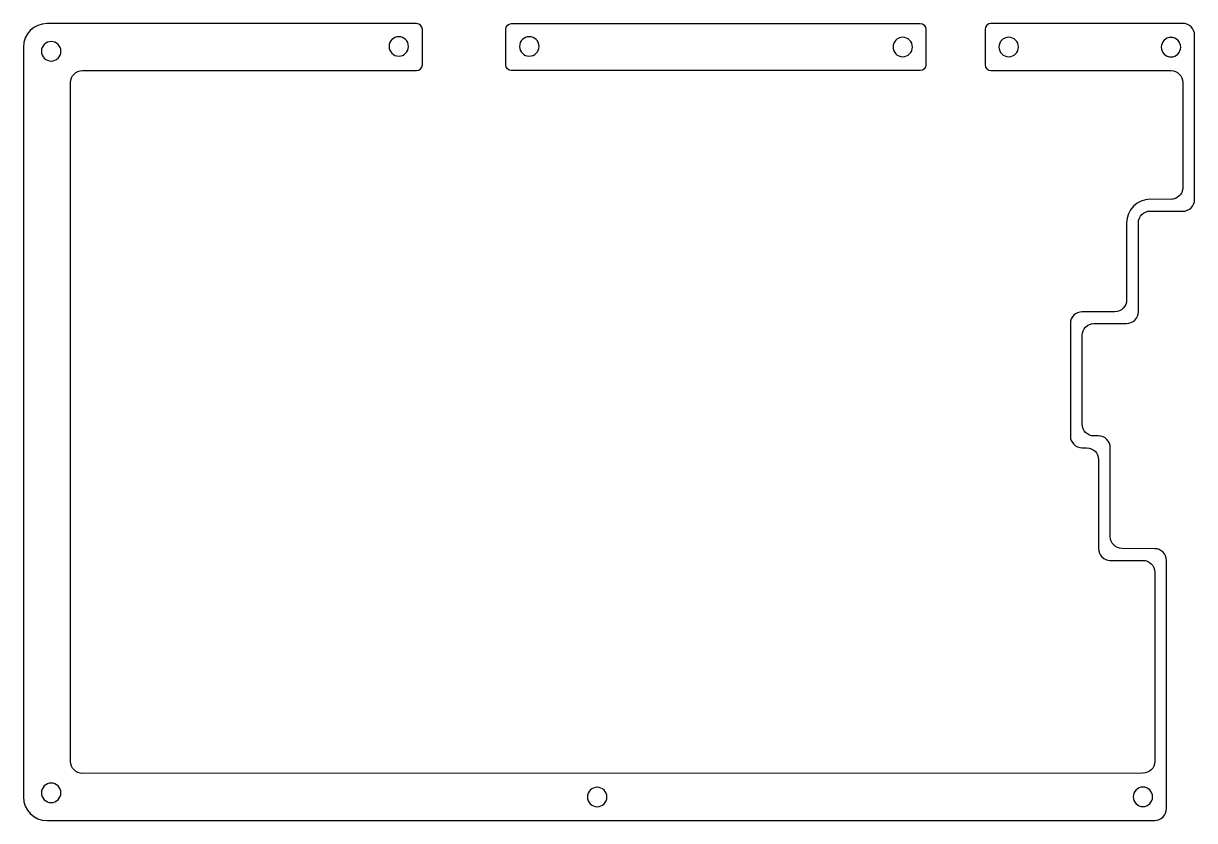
# Model space of a CAD drawing. Header units: inches. Extents: x 51 to 250, y -218 to -83.
import ezdxf

# ---------------------------------------------------------------- set-up
doc = ezdxf.new("R2010")
doc.units = ezdxf.units.IN
doc.header["$MEASUREMENT"] = 0
doc.layers.add('Layer 1', color=7, linetype='Continuous')

# ---------------------------------------------------------------- blocks, each defined once
blk = doc.blocks.new('block 2')
at = {"layer": 'Layer 1', "color": 185, "lineweight": 25, "true_color": 0x62449b}
for points, knots in [([(246.32, -112.38), (246.08, -112.48), (245.82, -112.54), (245.54, -112.54), (245.54, -112.54), (242.04, -112.52), (242.04, -112.52), (239.82, -112.52), (238.03, -114.32), (238.03, -116.52), (238.03, -116.52), (238.03, -129.57), (238.03, -129.57), (238.03, -130.67), (237.13, -131.57), (236.03, -131.57), (236.03, -131.57), (230.5, -131.58), (230.5, -131.58), (229.39, -131.59), (228.5, -132.48), (228.5, -133.58), (228.5, -133.58), (228.5, -152.63), (228.5, -152.63), (228.5, -153.74), (229.4, -154.63), (230.5, -154.63), (230.5, -154.63), (231.26, -154.63), (231.26, -154.63), (232.37, -154.63), (233.26, -155.53), (233.26, -156.63), (233.26, -156.63), (233.26, -169.69), (233.26, -169.69), (233.26, -169.69), (233.26, -171.71), (233.26, -171.71), (233.26, -172.82), (234.16, -173.71), (235.26, -173.71), (235.26, -173.71), (240.8, -173.71), (240.8, -173.71), (241.9, -173.72), (242.79, -174.61), (242.79, -175.71), (242.79, -175.71), (242.79, -207.78), (242.79, -207.78), (242.79, -208.89), (241.89, -209.78), (240.79, -209.78), (240.79, -209.78), (61.05, -209.81), (61.05, -209.81), (59.95, -209.81), (59.05, -208.91), (59.05, -207.81), (59.05, -192.64), (59.05, -112.07), (59.05, -92.72), (59.05, -91.61), (59.95, -90.72), (61.05, -90.72), (61.05, -90.72), (117.67, -90.72), (117.67, -90.72), (118.22, -90.72), (118.67, -90.27), (118.67, -89.72), (118.67, -89.72), (118.67, -83.74), (118.67, -83.74), (118.67, -83.19), (118.22, -82.74), (117.67, -82.74), (117.67, -82.74), (55.05, -82.74), (55.05, -82.74), (52.84, -82.74), (51.05, -84.53), (51.05, -86.74), (51.05, -86.74), (51.05, -213.8), (51.05, -213.8), (51.05, -216.01), (52.84, -217.81), (55.05, -217.8), (55.05, -217.8), (242.79, -217.78), (242.79, -217.78), (243.89, -217.78), (244.79, -216.88), (244.79, -215.78), (244.79, -215.78), (244.79, -173.73), (244.79, -173.73), (244.79, -172.62), (243.9, -171.73), (242.8, -171.73), (242.8, -171.73), (237.25, -171.69), (237.25, -171.69), (236.15, -171.69), (235.26, -170.79), (235.26, -169.69), (235.26, -169.69), (235.26, -154.63), (235.26, -154.63), (235.26, -153.53), (234.37, -152.63), (233.26, -152.63), (233.26, -152.63), (232.5, -152.63), (232.5, -152.63), (231.4, -152.63), (230.5, -151.74), (230.5, -150.63), (230.5, -150.63), (230.5, -135.58), (230.5, -135.58), (230.5, -134.48), (231.39, -133.58), (232.5, -133.58), (232.5, -133.58), (238.03, -133.57), (238.03, -133.57), (239.13, -133.56), (240.03, -132.67), (240.03, -131.57), (240.03, -131.57), (240.03, -116.52), (240.03, -116.52), (240.03, -115.41), (240.93, -114.52), (242.03, -114.52), (242.03, -114.52), (247.54, -114.55), (247.54, -114.55), (248.65, -114.55), (249.55, -113.66), (249.55, -112.55), (249.55, -112.55), (249.55, -84.72), (249.55, -84.72), (249.55, -83.62), (248.65, -82.72), (247.55, -82.72), (247.55, -82.72), (215.04, -82.73), (215.04, -82.73), (214.49, -82.73), (214.04, -83.17), (214.04, -83.73), (214.04, -83.73), (214.04, -89.72), (214.04, -89.72), (214.04, -90.27), (214.49, -90.72), (215.04, -90.72), (215.04, -90.72), (245.55, -90.72), (245.55, -90.72), (246.65, -90.72), (247.55, -91.62), (247.55, -92.72), (247.55, -92.72), (247.55, -110.54), (247.55, -110.54), (247.55, -110.68), (247.54, -110.81), (247.51, -110.94)], [0, 0, 0, 0, 1, 1, 1, 2, 2, 2, 3, 3, 3, 4, 4, 4, 5, 5, 5, 6, 6, 6, 7, 7, 7, 8, 8, 8, 9, 9, 9, 10, 10, 10, 11, 11, 11, 12, 12, 12, 13, 13, 13, 14, 14, 14, 15, 15, 15, 16, 16, 16, 17, 17, 17, 18, 18, 18, 19, 19, 19, 20, 20, 20, 21, 21, 21, 22, 22, 22, 23, 23, 23, 24, 24, 24, 25, 25, 25, 26, 26, 26, 27, 27, 27, 28, 28, 28, 29, 29, 29, 30, 30, 30, 31, 31, 31, 32, 32, 32, 33, 33, 33, 34, 34, 34, 35, 35, 35, 36, 36, 36, 37, 37, 37, 38, 38, 38, 39, 39, 39, 40, 40, 40, 41, 41, 41, 42, 42, 42, 43, 43, 43, 44, 44, 44, 45, 45, 45, 46, 46, 46, 47, 47, 47, 48, 48, 48, 49, 49, 49, 50, 50, 50, 51, 51, 51, 52, 52, 52, 53, 53, 53, 54, 54, 54, 55, 55, 55, 56, 56, 56, 57, 57, 57, 58, 58, 58, 58]), ([(203.02, -82.73), (203.02, -82.73), (133.78, -82.74), (133.78, -82.74), (133.23, -82.74), (132.79, -83.19), (132.79, -83.74), (132.79, -83.74), (132.79, -89.72), (132.79, -89.72), (132.79, -90.27), (133.23, -90.72), (133.79, -90.72), (133.79, -90.72), (203.02, -90.72), (203.02, -90.72), (203.57, -90.72), (204.02, -90.27), (204.02, -89.72), (204.02, -89.72), (204.02, -83.73), (204.02, -83.73), (204.02, -83.18), (203.57, -82.73), (203.02, -82.73)], [0, 0, 0, 0, 1, 1, 1, 2, 2, 2, 3, 3, 3, 4, 4, 4, 5, 5, 5, 6, 6, 6, 7, 7, 7, 8, 8, 8, 8])]:
    blk.add_open_spline(points, degree=3, knots=knots, dxfattribs=at)
for points in [[(247.51, -110.94), (247.47, -111.14), (247.4, -111.32), (247.31, -111.49)], [(247.31, -111.49), (247.09, -111.89), (246.74, -112.21), (246.32, -112.38)]]:
    blk.add_open_spline(points, degree=3, dxfattribs=at)

msp = doc.modelspace()

# ---------------------------------------------------------------- linework, layer by layer
at = {"layer": 'Layer 1', "color": 193, "lineweight": 25, "true_color": 0x9877b5}
for points in [[(116.32, -86.62), (116.32, -87.53), (115.58, -88.27), (114.67, -88.27), (113.76, -88.27), (113.02, -87.53), (113.02, -86.62), (113.02, -85.71), (113.76, -84.97), (114.67, -84.97), (115.58, -84.97), (116.32, -85.71), (116.32, -86.62)], [(138.44, -86.62), (138.44, -87.53), (137.7, -88.27), (136.79, -88.27), (135.87, -88.27), (135.14, -87.53), (135.14, -86.62), (135.14, -85.71), (135.87, -84.97), (136.79, -84.97), (137.7, -84.97), (138.44, -85.71), (138.44, -86.62)], [(201.74, -86.72), (201.74, -87.63), (201.01, -88.37), (200.09, -88.37), (199.18, -88.37), (198.44, -87.63), (198.44, -86.72), (198.44, -85.81), (199.18, -85.07), (200.09, -85.07), (201.01, -85.07), (201.74, -85.81), (201.74, -86.72)], [(219.7, -86.72), (219.7, -87.63), (218.96, -88.37), (218.05, -88.37), (217.14, -88.37), (216.4, -87.63), (216.4, -86.72), (216.4, -85.81), (217.14, -85.07), (218.05, -85.07), (218.96, -85.07), (219.7, -85.81), (219.7, -86.72)], [(247.2, -86.74), (247.2, -87.65), (246.46, -88.39), (245.55, -88.39), (244.64, -88.39), (243.9, -87.65), (243.9, -86.74), (243.9, -85.83), (244.64, -85.09), (245.55, -85.09), (246.46, -85.09), (247.2, -85.83), (247.2, -86.74)], [(57.4, -87.44), (57.4, -88.35), (56.66, -89.09), (55.75, -89.09), (54.84, -89.09), (54.1, -88.35), (54.1, -87.44), (54.1, -86.53), (54.84, -85.79), (55.75, -85.79), (56.66, -85.79), (57.4, -86.53), (57.4, -87.44)], [(57.4, -213.11), (57.4, -214.02), (56.66, -214.76), (55.75, -214.76), (54.84, -214.76), (54.1, -214.02), (54.1, -213.11), (54.1, -212.19), (54.84, -211.46), (55.75, -211.46), (56.66, -211.46), (57.4, -212.19), (57.4, -213.11)], [(149.94, -213.81), (149.94, -214.72), (149.2, -215.46), (148.29, -215.46), (147.38, -215.46), (146.64, -214.72), (146.64, -213.81), (146.64, -212.89), (147.38, -212.16), (148.29, -212.16), (149.2, -212.16), (149.94, -212.89), (149.94, -213.81)], [(242.44, -213.78), (242.44, -214.69), (241.7, -215.43), (240.79, -215.43), (239.88, -215.43), (239.14, -214.69), (239.14, -213.78), (239.14, -212.87), (239.88, -212.13), (240.79, -212.13), (241.7, -212.13), (242.44, -212.87), (242.44, -213.78)]]:
    msp.add_open_spline(points, degree=3, knots=[0, 0, 0, 0, 1, 1, 1, 2, 2, 2, 3, 3, 3, 4, 4, 4, 4], dxfattribs=at)

# ---------------------------------------------------------------- block references
at = {"layer": 'Layer 1'}
msp.add_blockref('block 2', (0, 0), dxfattribs=at)

doc.saveas('drawing.dxf')
